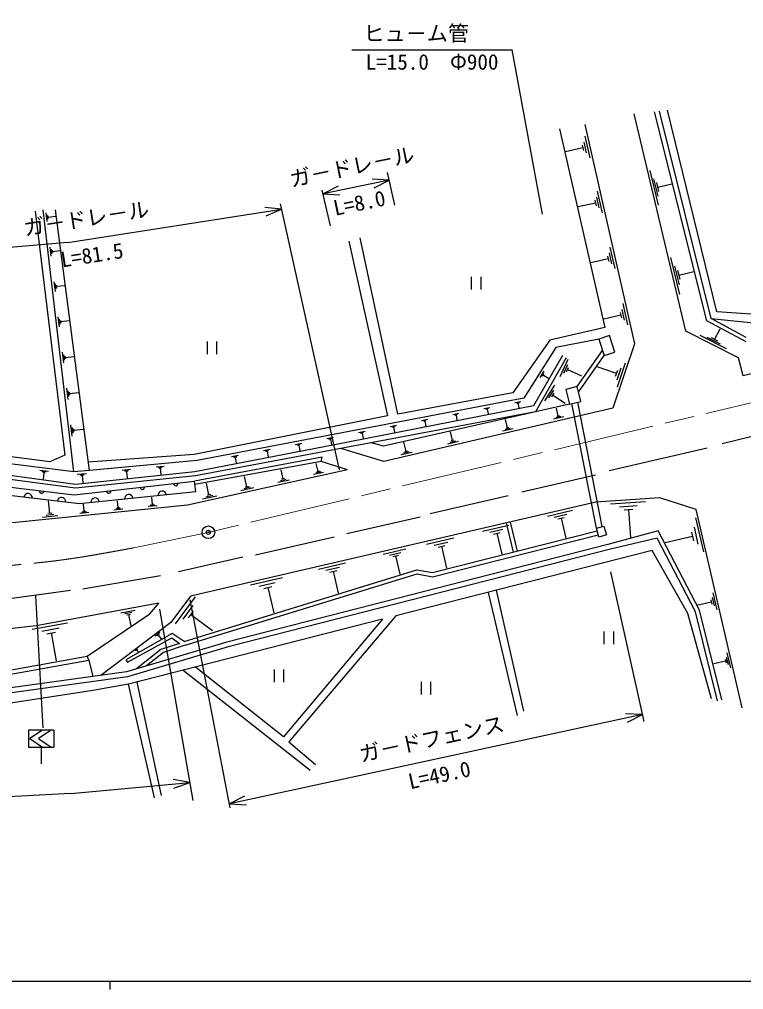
# Model space of a CAD drawing. Units: millimetres, scale not verified. Extents: x 40000 to 680000, y 20000 to 380000.
# Drawn here: x 257297 to 343102, y 204000 to 318871 of the extents above; entities that cross this region are included whole.
import ezdxf
from ezdxf.enums import TextEntityAlignment as Align

# ---------------------------------------------------------------- set-up
doc = ezdxf.new("R2010")
doc.units = ezdxf.units.MM
doc.header["$LTSCALE"] = 1000
doc.header["$PDMODE"] = 32
doc.header["$PDSIZE"] = 500
doc.linetypes.add('CHAIN', pattern=[18.5, 12, -1.5, 3.5, -1.5])
for name, color, linetype, lineweight in [('M-BGD', 7, 'Continuous', 25), ('M-BMK', 2, 'CHAIN', 13), ('M-BMK-SRVR', 3, 'Continuous', 25), ('M-STR-STRC', 7, 'Continuous', 25), ('M-TTL-BAND', 7, 'Continuous', 25)]:
    doc.layers.add(name, color=color, linetype=linetype, lineweight=lineweight)
doc.styles.add('@ＭＳ ゴシック', font='')
doc.styles.add('ＭＳ ゴシック', font='')
doc.styles.get('@ＭＳ ゴシック').set_extended_font_data('@MS Gothic')
doc.styles.get('ＭＳ ゴシック').set_extended_font_data('MS Gothic')

msp = doc.modelspace()

# ---------------------------------------------------------------- linework, layer by layer
at = {"layer": 'M-BGD'}
for p, q in [((296693, 315255), (315693, 315255)), ((319273, 295829), (315693, 315255)), ((529165, 313788), (340565, 268633)), ((321290, 305903), (326651, 282395)), ((324284, 305049), (324866, 302486)), ((324062, 303651), (322013, 303186)), ((323990, 303971), (324135, 303331)), ((324173, 304350), (324464, 303069)), ((333014, 296871), (332032, 300988)), ((301106, 299821), (293279, 298213)), ((301106, 299821), (299109, 299939)), ((299318, 298925), (301106, 299821)), ((301780, 296866), (300893, 300752)), ((332975, 297949), (332484, 300008)), ((294164, 294440), (293172, 298666)), ((295067, 299109), (293279, 298213)), ((333058, 298513), (332812, 299542)), ((332935, 299027), (334582, 299420)), ((293279, 298213), (295275, 298095)), ((325654, 297829), (325944, 296551)), ((325765, 298526), (326345, 295970)), ((263022, 292471), (288366, 296403)), ((288366, 296403), (286378, 296619)), ((286536, 295596), (288366, 296403)), ((295213, 265531), (288229, 297019)), ((325544, 297132), (323499, 296668)), ((325471, 297452), (325616, 296813)), ((263762, 265298), (260124, 296310)), ((260588, 294925), (260465, 295973)), ((260662, 295199), (260601, 295723)), ((260752, 295342), (260721, 295604)), ((260737, 295473), (261575, 295572)), ((265588, 265454), (261580, 296306)), ((261070, 290822), (260941, 291920)), ((327266, 291912), (327845, 289362)), ((261147, 291109), (261083, 291658)), ((261241, 291259), (261209, 291534)), ((261225, 291397), (262104, 291500)), ((326974, 290840), (327118, 290202)), ((327156, 291216), (327446, 289941)), ((335530, 286319), (334490, 290683)), ((327046, 290521), (325006, 290058)), ((335488, 287462), (334968, 289644)), ((310880, 286884), (310880, 288384)), ((312005, 286884), (312005, 288384)), ((335576, 288060), (335316, 289151)), ((335446, 288605), (337192, 289021)), ((261557, 286667), (261422, 287816)), ((261638, 286968), (261571, 287543)), ((261737, 287125), (261703, 287412)), ((261720, 287269), (262639, 287377)), ((328783, 285234), (329360, 282690)), ((328563, 283846), (326528, 283384)), ((328490, 284164), (328635, 283528)), ((328673, 284540), (328961, 283268)), ((262051, 282460), (261910, 283661)), ((262136, 282774), (262065, 283375)), ((262238, 282939), (262203, 283239)), ((262221, 283089), (263182, 283202)), ((341085, 279850), (337936, 281457)), ((339671, 280969), (340314, 282228)), ((279584, 279225), (279584, 280725)), ((280709, 279225), (280709, 280725)), ((325952, 281024), (320871, 280011)), ((327222, 281427), (325952, 281024)), ((325952, 281024), (326567, 279088)), ((327836, 279491), (327222, 281427)), ((340378, 280410), (338804, 281213)), ((340065, 280768), (339278, 281170)), ((262551, 278200), (262403, 279454)), ((262639, 278528), (262566, 279155)), ((323396, 275390), (326379, 279678)), ((326567, 279088), (327836, 279491)), ((262746, 278700), (262709, 279013)), ((262728, 278857), (263731, 278974)), ((322059, 278792), (318457, 272405)), ((321363, 276585), (322317, 278631)), ((321806, 277001), (322283, 278024)), ((323552, 274754), (326567, 279088)), ((329079, 278188), (328111, 275329)), ((343060, 276654), (342491, 278796)), ((318991, 276478), (319463, 277224)), ((319184, 276617), (319419, 276990)), ((319317, 276664), (319435, 276850)), ((322130, 277161), (322368, 277673)), ((322249, 277417), (323886, 276654)), ((328023, 276952), (325736, 277726)), ((328144, 277309), (327902, 276594)), ((328551, 277570), (328067, 276140)), ((319376, 276757), (319973, 276379)), ((263057, 273887), (262903, 275194)), ((263149, 274229), (263072, 274883)), ((263260, 274408), (263222, 274735)), ((263241, 274571), (264287, 274694)), ((319544, 273725), (320753, 275555)), ((320029, 274062), (320633, 274976)), ((320363, 274169), (320665, 274627)), ((323396, 275390), (322050, 275060)), ((322050, 275060), (322479, 273309)), ((323825, 273639), (323396, 275390)), ((315995, 273500), (316691, 273633)), ((316182, 273464), (316530, 273530)), ((316282, 273411), (316456, 273444)), ((316369, 273427), (316476, 272871)), ((320514, 274398), (321978, 273431)), ((322479, 273309), (323825, 273639)), ((326342, 258828), (323474, 273553)), ((312326, 272801), (313039, 272937)), ((312518, 272763), (312875, 272831)), ((312621, 272709), (312799, 272743)), ((312710, 272726), (312819, 272155)), ((321138, 271901), (320915, 272855)), ((325654, 258634), (322762, 273379)), ((304935, 271391), (305683, 271534)), ((305136, 271352), (305510, 271424)), ((305244, 271295), (305431, 271331)), ((305337, 271313), (305452, 270714)), ((308639, 272098), (309370, 272237)), ((308836, 272059), (309201, 272129)), ((308941, 272004), (309124, 272039)), ((309032, 272021), (309144, 271436)), ((315118, 270505), (314885, 271500)), ((321791, 271801), (320597, 271522)), ((321465, 271851), (320868, 271712)), ((321288, 271935), (320989, 271866)), ((263569, 269520), (263409, 270881)), ((263665, 269876), (263585, 270556)), ((263781, 270062), (263741, 270402)), ((263761, 270232), (264850, 270360)), ((297472, 269968), (298256, 270118)), ((297683, 269927), (298075, 270002)), ((301212, 270682), (301979, 270828)), ((301418, 270641), (301802, 270715)), ((301529, 270583), (301720, 270620)), ((301625, 270601), (301742, 269988)), ((308617, 268998), (308374, 270036)), ((315798, 270401), (314554, 270111)), ((315458, 270453), (314836, 270308)), ((315273, 270541), (314962, 270469)), ((293715, 269252), (294516, 269405)), ((293931, 269210), (294331, 269287)), ((294046, 269149), (294247, 269187)), ((294146, 269168), (294269, 268527)), ((297796, 269868), (297992, 269905)), ((297894, 269886), (298014, 269259)), ((309326, 268890), (308028, 268587)), ((308972, 268944), (308323, 268792)), ((308779, 269036), (308455, 268960)), ((286199, 267819), (287010, 267974)), ((286417, 267777), (286823, 267854)), ((286534, 267715), (286737, 267754)), ((286636, 267734), (286759, 267085)), ((289960, 268536), (290766, 268690)), ((290177, 268494), (290580, 268571)), ((290293, 268432), (290494, 268471)), ((290393, 268452), (290516, 267807)), ((303483, 267666), (302811, 267510)), ((303115, 267722), (302864, 268797)), ((303283, 267762), (302947, 267683)), ((338769, 268111), (327170, 265406)), ((282434, 267101), (283250, 267257)), ((282653, 267058), (283061, 267136)), ((282771, 266996), (282975, 267035)), ((282873, 267016), (282997, 266363)), ((303850, 267611), (302506, 267297)), ((259725, 265501), (260732, 265375)), ((259964, 265369), (260467, 265306)), ((269483, 265511), (270479, 265603)), ((269741, 265434), (270239, 265480)), ((269875, 265346), (270124, 265369)), ((269999, 265357), (270073, 264560)), ((273497, 265880), (274433, 265966)), ((273740, 265808), (274208, 265851)), ((273865, 265725), (274099, 265747)), ((273982, 265736), (274051, 264987)), ((288541, 264458), (288298, 265554)), ((292683, 265343), (292469, 266308)), ((292834, 265377), (292532, 265310)), ((260077, 265252), (260329, 265221)), ((260203, 265237), (260102, 264431)), ((264159, 265030), (265242, 265123)), ((264439, 264945), (264981, 264992)), ((264584, 264849), (264855, 264872)), ((264719, 264860), (264794, 263994)), ((278206, 262937), (278040, 264207)), ((284235, 263538), (283962, 264770)), ((289287, 264336), (287917, 264032)), ((288914, 264397), (288229, 264245)), ((288712, 264496), (288370, 264420)), ((293340, 265236), (292134, 264968)), ((293011, 265290), (292408, 265156)), ((325536, 264902), (316841, 262885)), ((279759, 262582), (279454, 263955)), ((285074, 263401), (283534, 263059)), ((284654, 263470), (283885, 263299)), ((284428, 263581), (284043, 263495)), ((273066, 261449), (272980, 262303)), ((280694, 262429), (278977, 262048)), ((280226, 262505), (279368, 262315)), ((279974, 262629), (279544, 262534)), ((315189, 262450), (305955, 260311)), ((260905, 260378), (260756, 261856)), ((264965, 260629), (264879, 261476)), ((269566, 260880), (268503, 260772)), ((269290, 260959), (268758, 260905)), ((269146, 261052), (268880, 261025)), ((269013, 261039), (268927, 261889)), ((273621, 261289), (272554, 261181)), ((273344, 261369), (272810, 261315)), ((273199, 261462), (272932, 261435)), ((327341, 261519), (331479, 261799)), ((328403, 261175), (330473, 261315)), ((328949, 260796), (329983, 260866)), ((329466, 260831), (329690, 257520)), ((261866, 260102), (260019, 259916)), ((261386, 260240), (260462, 260147)), ((261136, 260402), (260674, 260355)), ((265516, 260471), (264457, 260364)), ((265240, 260550), (264711, 260496)), ((265097, 260642), (264833, 260616)), ((304790, 259929), (296098, 257946)), ((319869, 260068), (322817, 260749)), ((320674, 259944), (322148, 260284)), ((321111, 259734), (321848, 259904)), ((321479, 259819), (322024, 257461)), ((337395, 259862), (338336, 255820)), ((312170, 258288), (315273, 259006)), ((313018, 258157), (314569, 258516)), ((315820, 255790), (315012, 259253)), ((316308, 255913), (315474, 259360)), ((325654, 258634), (326558, 258889)), ((325950, 257582), (325654, 258634)), ((326558, 258889), (326855, 257837)), ((337226, 258758), (337697, 256737)), ((294603, 257587), (285265, 255439)), ((305543, 256756), (308779, 257505)), ((313477, 257937), (314253, 258116)), ((313865, 258027), (314439, 255544)), ((326855, 257837), (325950, 257582)), ((337057, 257653), (333823, 256900)), ((336939, 258158), (337175, 257148)), ((300407, 255569), (303090, 256189)), ((306427, 256620), (308045, 256994)), ((306906, 256390), (307715, 256577)), ((307311, 256483), (307909, 253894)), ((283769, 255196), (276153, 253453)), ((301139, 255456), (302481, 255766)), ((301537, 255265), (302208, 255420)), ((301872, 255343), (302368, 253196)), ((292731, 253795), (295947, 254538)), ((293609, 253659), (295218, 254031)), ((274014, 252983), (264826, 251399)), ((284685, 251935), (288461, 252808)), ((294086, 253430), (294890, 253616)), ((294488, 253523), (295083, 250950)), ((331301, 235735), (327374, 253459)), ((285716, 251776), (287604, 252212)), ((286276, 251507), (287219, 251725)), ((286748, 251616), (287446, 248596)), ((263365, 251242), (253662, 249938)), ((275797, 247289), (278156, 250499)), ((312837, 251036), (316271, 236459)), ((313802, 251282), (317037, 236948)), ((339377, 250438), (339612, 249427)), ((339461, 250991), (339932, 248969)), ((276707, 247856), (277887, 249460)), ((282284, 225535), (277524, 250163)), ((339292, 249886), (337674, 249509)), ((339233, 250138), (339351, 249633)), ((269320, 248612), (271018, 248925)), ((269776, 248520), (270625, 248677)), ((270019, 248390), (270444, 248468)), ((270232, 248429), (270482, 247071)), ((273907, 249033), (277865, 226379)), ((277323, 248021), (277913, 248823)), ((277618, 248422), (280186, 246535)), ((258826, 246675), (262978, 247441)), ((275246, 247450), (266946, 241195)), ((259941, 246451), (262017, 246834)), ((260537, 246132), (261575, 246323)), ((261056, 246227), (261669, 242906)), ((275417, 246181), (269898, 243040)), ((273398, 245886), (273952, 246303)), ((273578, 245935), (273855, 246144)), ((273689, 245932), (273828, 246036)), ((273758, 245984), (274092, 245541)), ((276816, 245215), (275417, 246181)), ((326594, 244892), (326594, 246392)), ((327719, 244892), (327719, 246392)), ((271027, 244144), (271287, 244340)), ((271157, 244242), (271353, 243982)), ((341122, 243860), (341533, 242094)), ((265520, 243009), (265335, 243462)), ((265520, 243009), (266012, 241066)), ((340974, 242895), (339561, 242566)), ((340923, 243116), (341026, 242674)), ((341048, 243378), (341254, 242494)), ((276696, 241817), (291756, 229989)), ((287507, 240402), (287507, 241902)), ((288632, 240402), (288632, 241902)), ((273304, 226696), (270210, 240162)), ((271204, 240416), (274113, 226983)), ((304938, 238950), (304938, 240450)), ((306063, 238950), (306063, 240450)), ((331116, 236572), (329118, 236669)), ((331116, 236572), (282198, 225982)), ((329337, 235657), (331116, 236572)), ((277490, 228525), (275518, 228862)), ((263411, 227219), (277490, 228525)), ((275614, 227832), (277490, 228525)), ((283976, 226896), (282198, 225982)), ((282198, 225982), (284195, 225885))]:
    msp.add_line(p, q, dxfattribs=at)
for points in [[(320871, 280011), (317076, 274012), (278350, 266628), (265588, 265454), (263762, 265298), (237478, 268591), (216730, 273594), (214870, 274846), (193492, 284502), (163991, 303064), (162426, 304629), (155940, 308793), (148741, 312914), (143498, 315470), (138803, 317400), (134865, 318652)], [(321641, 279070), (318198, 273106), (294633, 268496), (278096, 265320), (263946, 263803), (237431, 267441), (216218, 272645), (193140, 283020), (161990, 302372), (154783, 307097), (146627, 311601), (142419, 313632), (137706, 315510), (132420, 317162)], [(369190, 317939), (375342, 291596), (374872, 290536), (344595, 283932), (339944, 284245), (334088, 308122)], [(318457, 272405), (294740, 267947), (278179, 264823), (263953, 263363), (237326, 266892), (216036, 272115), (192689, 282725), (161731, 302017), (154544, 306663), (146361, 311198), (142194, 313120), (137514, 315080), (132431, 316577)], [(343393, 280676), (338760, 283182), (332554, 307912)], [(343405, 281204), (339252, 283445), (333144, 307997)], [(342491, 278796), (336257, 281978), (330127, 307684)], [(324282, 306414), (330170, 280477), (327588, 272847), (300480, 266515), (295364, 268065)], [(339252, 283445), (344673, 282886), (417013, 299202), (418178, 300141)], [(259171, 296151), (262673, 267278), (260899, 266496), (238091, 269437), (216788, 274534)], [(419638, 295836), (402269, 291205), (343060, 276654)], [(263022, 292471), (252918, 291585), (244102, 291376), (236355, 291641), (228530, 293050)], [(326651, 282395), (320162, 280909), (315767, 274657), (302146, 272136), (297673, 292990)], [(296343, 292625), (300909, 271952), (278020, 267348), (265461, 266433)], [(322479, 273309), (300418, 268350), (299000, 268748)], [(293036, 266512), (293186, 267055), (278040, 264207)], [(296161, 265555), (293036, 266512), (278092, 263810)], [(296161, 265555), (277224, 261351), (256859, 259295), (246836, 258604), (238484, 259381)], [(248014, 264476), (263795, 262598), (278040, 264207)], [(278206, 262937), (264408, 261529), (247760, 263470)], [(342940, 237379), (337474, 260846), (333173, 262214), (325607, 261702)], [(325607, 261702), (277559, 250596), (275246, 247450)], [(276816, 245215), (304402, 253718), (306245, 253371), (325748, 258299)], [(276954, 244766), (304429, 253235), (306260, 252890), (325863, 257843)], [(340520, 238303), (337877, 248910), (332973, 258321), (327023, 256686)], [(340025, 238179), (337397, 248728), (332847, 257458), (327170, 256110)], [(327023, 256686), (281872, 245146), (269970, 241612), (249976, 238853), (241205, 238103), (232285, 237790), (226129, 238156), (224051, 238141), (215669, 238784), (207896, 239697), (202589, 228817)], [(327170, 256110), (282030, 244573), (270096, 241029), (250042, 238262), (241241, 237510), (232277, 237195), (226113, 237561), (224030, 237547), (215612, 238193), (208245, 239058), (203124, 228557)], [(339309, 238439), (336492, 248534), (332262, 255991), (301916, 248250)], [(273830, 249749), (259275, 247063), (251911, 246237), (245337, 246005), (238008, 246005), (231304, 246396), (221966, 246970), (211559, 248561), (206394, 249709), (204576, 249692), (201869, 248633), (200495, 247555), (200078, 246912), (200217, 245712), (201382, 242225), (201904, 238434), (201643, 236365), (200895, 234678), (199365, 232209), (197956, 230192)], [(197956, 230192), (198895, 230435), (200826, 231827), (202599, 233618), (203573, 235357), (204512, 237808), (205231, 240034), (205544, 242364), (209674, 241635), (217601, 241415), (218141, 240580), (230217, 240119), (231556, 239719), (241303, 239828), (248676, 240471), (265335, 243462), (272756, 248505), (273830, 249749)], [(301916, 248250), (289208, 233346), (292390, 230633)], [(300332, 247846), (270210, 240162), (266013, 239394), (246737, 236472), (232867, 235305), (221879, 235814), (208289, 237170), (204011, 228484)], [(300332, 247846), (288580, 233911), (278163, 242191)], [(269898, 243040), (270119, 242761), (275370, 245660), (276251, 244996)], [(276251, 244996), (274037, 244265), (271158, 241965)], [(276954, 244766), (274356, 243918), (272339, 242315)], [(205480, 241889), (209625, 241157), (217336, 240943), (217873, 240111), (230138, 239643), (231489, 239240), (241327, 239349), (248740, 239996), (265520, 243009)], [(263411, 227219), (251594, 226593), (223971, 226554), (214073, 226906)]]:
    msp.add_lwpolyline(points, dxfattribs=at)
for centre, radius, start, end in [((259925, 263013), 254, 162.82439, 3.60211), ((267882, 263013), 254, 176.05367, 16.83139), ((271857, 263462), 254, 176.05367, 16.83139), ((275831, 263911), 254, 176.05367, 16.83139), ((258319, 262239), 500, 353.34745, 173.34745), ((262292, 261775), 500, 353.34745, 173.34745), ((266268, 261719), 500, 5.82853, 185.82853), ((270248, 262125), 500, 5.82853, 185.82853), ((274227, 262531), 500, 5.82853, 185.82853)]:
    msp.add_arc(centre, radius, start, end, dxfattribs=at)
msp.add_point((279685, 258141), dxfattribs=at)
at = {"layer": 'M-BMK'}
msp.add_lwpolyline([(544312, 322132), (542691, 321702), (466443, 303051), (368348, 279305), (279813, 258168), (270873, 256311)], dxfattribs=at)
msp.add_open_spline([(270873, 256311), (264231, 255079), (262220, 254768), (256617, 254254), (249658, 253615), (245707, 253544), (238730, 253938), (233164, 254252), (230091, 255027), (224629, 256142), (217697, 257557), (213870, 258658), (207114, 260760), (200893, 262695), (197506, 264097), (191484, 266582), (184703, 269380), (182458, 270520), (174445, 274477)], degree=3, knots=[0, 0, 0, 0, 1, 1, 1, 2, 2, 2, 3, 3, 3, 4, 4, 4, 5, 5, 5, 6, 6, 6, 6], dxfattribs=at)
at = {"layer": 'M-BMK-SRVR'}
msp.add_circle((279685, 258141), 750, dxfattribs=at)
at = {"layer": 'M-STR-STRC'}
for p, q in [((259204, 250624), (260073, 235008)), ((261395, 234711), (258395, 234711)), ((258395, 234711), (258395, 232711)), ((260027, 234711), (258527, 233711)), ((261077, 234711), (259577, 233711)), ((261395, 234711), (261395, 232711)), ((258527, 233711), (260027, 232711)), ((259577, 233711), (261077, 232711)), ((258395, 232711), (261395, 232711)), ((259895, 232711), (259895, 230711))]:
    msp.add_line(p, q, dxfattribs=at)
at = {"layer": 'M-TTL-BAND'}
for p, q in [((40000, 205000), (579000, 205000)), ((268000, 205000), (268000, 204000))]:
    msp.add_line(p, q, dxfattribs=at)

# ---------------------------------------------------------------- texts
at = {"layer": 'M-BGD', "style": 'ＭＳ ゴシック'}
msp.add_text('ヒュ－ム管', height=1833, dxfattribs=at).set_placement((298068, 315755), align=Align.BOTTOM_LEFT)
msp.add_text('L=15.0\u3000Φ900', height=1833, dxfattribs=at).set_placement((306193, 314755), align=Align.TOP_CENTER)
for s, rotation, p in [('ガ－ドレ－ル', 11.607, (296991, 299997)), ('ガ－ドレ－ル', 8.819, (265450, 293860)), ('ガ－ドフェンス', 12.215, (306445, 232254))]:
    msp.add_text(s, height=1833, rotation=rotation, dxfattribs=at).set_placement(p, align=Align.BOTTOM_CENTER)
at = {"layer": 'M-BGD', "style": '@ＭＳ ゴシック'}
for s, rotation, p in [('L=8.0', 11.607, (297393, 298037)), ('L=81.5', 8.819, (265756, 291884)), ('L=49.0', 12.215, (306868, 230299))]:
    msp.add_text(s, height=1833, rotation=rotation, dxfattribs=at).set_placement(p, align=Align.TOP_CENTER)

doc.saveas('drawing.dxf')
